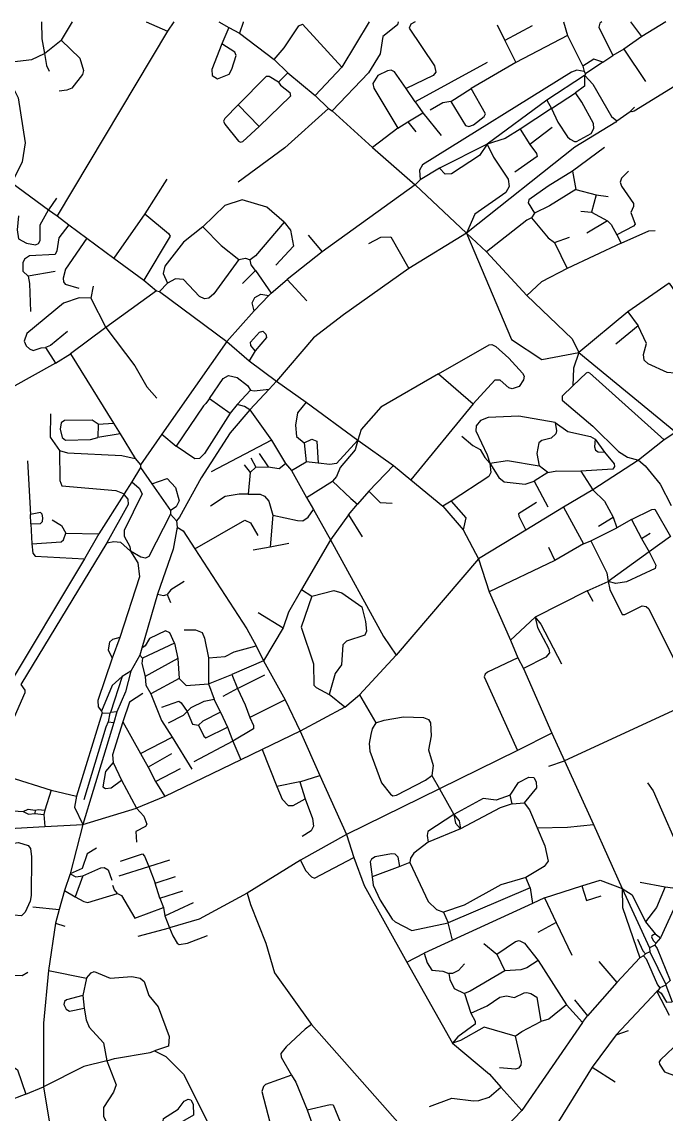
# Model space of a CAD drawing. Header units: inches. Extents: x 13510994 to 13518474, y 3660267 to 3664767.
# Drawn here: x 13514977 to 13516364, y 3662416 to 3664767 of the extents above; entities that cross this region are included whole.
import ezdxf

# ---------------------------------------------------------------- set-up
doc = ezdxf.new("R2010")
doc.units = ezdxf.units.IN
doc.header["$MEASUREMENT"] = 0

msp = doc.modelspace()

# ---------------------------------------------------------------- linework, layer by layer
for points in [[(13515019.3, 3664767.3), (13515019.8, 3664730.6), (13515025.6, 3664699.5)], [(13515085.2, 3664767.3), (13515085.2, 3664767.2), (13515061.8, 3664728.2)], [(13515244.8, 3664767.3), (13515290.7, 3664747.2)], [(13515303.9, 3664767.3), (13515290.7, 3664747.2)], [(13515401.2, 3664767.3), (13515422.2, 3664755.1)], [(13515422.2, 3664755.1), (13515407.7, 3664720.1)], [(13515422.2, 3664755.1), (13515445.2, 3664743.1)], [(13515453.3, 3664767.3), (13515453.4, 3664766), (13515445.2, 3664743.1)], [(13515520.2, 3664686.1), (13515541.6, 3664711.7), (13515573.2, 3664758.6), (13515581.1, 3664762.6), (13515665.7, 3664669.6)], [(13515787, 3664767.3), (13515785.2, 3664761.2), (13515753.9, 3664735.5), (13515748.5, 3664698.7), (13515722.8, 3664657.8), (13515644.7, 3664576.1)], [(13515724.5, 3664767.3), (13515665.7, 3664669.6)], [(13515823.8, 3664767.3), (13515814.3, 3664762.5), (13515810.3, 3664753.5), (13515864.9, 3664672.5), (13515868, 3664659.3), (13515862.2, 3664652), (13515804.2, 3664624.1)], [(13515999.7, 3664760.6), (13516016.3, 3664727.5)], [(13516075.2, 3664758.6), (13516016.3, 3664727.5)], [(13516142.6, 3664767.3), (13516151.6, 3664737.8)], [(13516225.6, 3664767.3), (13516220.8, 3664764.8), (13516218.7, 3664755.6), (13516248.7, 3664694.6)], [(13516311.2, 3664735.6), (13516287.4, 3664767.3)], [(13516362.8, 3664767.3), (13516311.2, 3664735.6)], [(13515025.6, 3664699.5), (13515061.8, 3664728.2)], [(13515290.7, 3664747.2), (13515053.2, 3664350.1)], [(13515061.8, 3664728.2), (13515102.2, 3664689.2), (13515110, 3664662.5), (13515107.4, 3664654), (13515084.7, 3664624.7), (13515074, 3664620.3), (13515057.7, 3664618.1)], [(13515445.2, 3664743.1), (13515520.2, 3664686.1)], [(13516016.3, 3664727.5), (13516039.9, 3664679.8)], [(13516151.6, 3664737.8), (13516039.9, 3664679.8)], [(13516151.6, 3664737.8), (13516184.2, 3664672.1)], [(13516311.2, 3664735.6), (13516272.7, 3664708.6)], [(13515407.7, 3664720.1), (13515385.7, 3664664.5), (13515386.8, 3664652.2), (13515397.9, 3664645), (13515422.9, 3664654.4), (13515429, 3664665.7), (13515438.4, 3664695.1), (13515435.6, 3664702.1), (13515407.7, 3664720.1)], [(13516272.7, 3664708.6), (13516248.7, 3664694.6)], [(13516272.7, 3664708.6), (13516319.2, 3664638.6)], [(13514955.9, 3664681.4), (13514957.5, 3664626.7), (13514968.9, 3664603.8), (13514984.1, 3664507.1), (13514977.9, 3664465.7), (13514955.8, 3664420.5)], [(13514955.9, 3664681.4), (13514998.7, 3664686.4), (13515025.6, 3664699.5)], [(13515025.6, 3664699.5), (13515029.8, 3664673.5), (13515035.7, 3664661.1)], [(13515520.2, 3664686.1), (13515549.2, 3664657.6)], [(13515978.7, 3664680.1), (13515823.7, 3664595.5)], [(13516039.9, 3664679.8), (13515944.1, 3664623.7)], [(13516227.7, 3664680.6), (13516208.3, 3664686.8), (13516184.2, 3664672.1)], [(13516227.7, 3664680.6), (13516190.2, 3664655.1)], [(13516227.7, 3664680.6), (13516248.7, 3664694.6)], [(13515529.2, 3664637.6), (13515549.2, 3664657.6)], [(13515549.2, 3664657.6), (13515608.2, 3664609.1)], [(13515665.7, 3664669.6), (13515608.2, 3664609.1)], [(13515804.2, 3664624.1), (13515779.2, 3664659.6), (13515772.1, 3664663.4), (13515764.2, 3664662.1), (13515743.3, 3664652), (13515732.1, 3664634.5), (13515734.5, 3664624.6), (13515786.1, 3664538.7)], [(13516187.2, 3664660.6), (13516171.1, 3664663.1), (13516159.7, 3664658.9), (13515839.4, 3664459.5), (13515833, 3664448.2), (13515834.2, 3664427.1)], [(13516184.2, 3664672.1), (13516187.2, 3664660.6)], [(13516187.2, 3664660.6), (13516190.2, 3664655.1)], [(13516190.2, 3664655.1), (13516188.7, 3664652.1)], [(13516447.7, 3664669.1), (13516294.5, 3664575.1), (13516290.1, 3664573.8), (13516286.2, 3664574.6)], [(13515529.2, 3664637.6), (13515509.1, 3664649.6), (13515502.6, 3664649.5), (13515442.5, 3664588.4)], [(13515529.2, 3664637.6), (13515533.7, 3664631.1), (13515553.7, 3664615.4), (13515555.2, 3664607.7), (13515487.8, 3664541.8)], [(13516188.2, 3664651.6), (13516106.7, 3664598.6)], [(13516188.2, 3664651.6), (13516187.9, 3664629), (13516168.4, 3664614.2)], [(13516188.7, 3664652.1), (13516188.2, 3664651.6)], [(13516188.7, 3664652.1), (13516206, 3664633.5), (13516246.1, 3664563.7), (13516257.6, 3664554.5)], [(13515608.2, 3664609.1), (13515637.2, 3664580.6)], [(13515823.7, 3664595.5), (13515804.2, 3664624.1)], [(13515900.1, 3664595.7), (13515932.1, 3664544.2), (13515938.8, 3664541.8), (13515949.1, 3664545.4), (13515971.7, 3664563.6), (13515974.7, 3664569.1), (13515944.1, 3664623.7)], [(13515900.1, 3664595.7), (13515944.1, 3664623.7)], [(13516116.7, 3664580.6), (13516130.4, 3664551.2), (13516151.3, 3664520.2), (13516157.3, 3664514.8), (13516166.1, 3664509.9), (13516170.8, 3664509.8), (13516202.1, 3664527.2), (13516208, 3664537.5), (13516207.2, 3664548.7), (13516182.1, 3664594.6), (13516168.4, 3664614.2)], [(13516116.7, 3664580.6), (13516168.4, 3664614.2)], [(13515442.5, 3664588.4), (13515413.9, 3664559.6), (13515411.1, 3664553.9), (13515413.8, 3664547.4), (13515443.1, 3664510.7), (13515447.5, 3664508.3), (13515453, 3664509.5), (13515487.8, 3664541.8)], [(13515442.5, 3664588.4), (13515487.8, 3664541.8)], [(13515823.7, 3664595.5), (13515840, 3664571.5)], [(13515900.1, 3664595.7), (13515883.3, 3664592.8), (13515855.7, 3664577.1)], [(13516106.7, 3664598.6), (13515978.5, 3664503.9)], [(13516106.7, 3664598.6), (13516116.7, 3664580.6)], [(13515637.2, 3664580.6), (13515543.1, 3664496.3), (13515442.7, 3664422.6)], [(13515637.2, 3664580.6), (13515644.7, 3664576.1)], [(13515644.7, 3664576.1), (13515731.5, 3664496.7)], [(13515807.4, 3664552.1), (13515840, 3664571.5)], [(13515840, 3664571.5), (13515879.2, 3664522.6)], [(13516116.7, 3664580.6), (13516049.3, 3664536.5)], [(13516257.6, 3664554.5), (13516286.2, 3664574.6)], [(13516295.2, 3664583.6), (13516286.2, 3664574.6)], [(13515786.1, 3664538.7), (13515731.5, 3664496.7)], [(13515786.1, 3664538.7), (13515807.4, 3664552.1)], [(13515807.4, 3664552.1), (13515824.7, 3664530.6)], [(13516257.6, 3664554.5), (13516255.1, 3664551.2), (13516167.4, 3664497.6), (13515934, 3664312.2)], [(13516118.2, 3664539.6), (13516070.1, 3664503.6)], [(13516049.3, 3664536.5), (13516017.5, 3664516.3), (13515978.5, 3664503.9)], [(13516049.3, 3664536.5), (13516070.1, 3664503.6)], [(13515731.5, 3664496.7), (13515823.2, 3664416.6)], [(13515978.5, 3664503.9), (13515961.7, 3664479.7), (13515901.9, 3664440.5), (13515888.1, 3664439.8), (13515876.2, 3664452.1)], [(13515978.5, 3664503.9), (13515876.2, 3664452.1)], [(13515978.5, 3664503.9), (13515992.3, 3664475.8), (13516023.9, 3664428.6), (13516025.7, 3664413), (13516018.5, 3664400.3), (13515951.9, 3664353.2), (13515934, 3664312.2)], [(13516070.1, 3664503.6), (13516085, 3664483.9), (13516085.9, 3664477.6), (13516037.7, 3664444.1)], [(13516230.7, 3664496.6), (13516161.9, 3664445.7)], [(13515876.2, 3664452.1), (13515834.2, 3664427.1)], [(13516161.9, 3664445.7), (13516109.7, 3664414), (13516067.9, 3664384), (13516066.8, 3664377.5), (13516080.2, 3664355.6)], [(13516161.9, 3664445.7), (13516169.2, 3664406.8)], [(13516282.7, 3664445.6), (13516267.9, 3664431), (13516264.9, 3664422.2), (13516267.9, 3664414), (13516293.5, 3664376.1), (13516293.6, 3664369.8), (13516287.8, 3664357.2), (13516297, 3664332), (13516293.7, 3664327.9), (13516257.2, 3664309.2)], [(13514955.8, 3664420.5), (13515034.7, 3664362.6)], [(13515289.2, 3664428.6), (13515241.6, 3664354)], [(13515834.2, 3664427.1), (13515823.7, 3664416.6)], [(13515823.2, 3664416.6), (13515623.6, 3664272.1)], [(13515823.2, 3664416.6), (13515823.7, 3664416.6)], [(13515823.7, 3664416.6), (13515934, 3664312.2)], [(13516169.2, 3664406.8), (13516112.6, 3664371.2), (13516080.2, 3664355.6)], [(13516169.2, 3664406.8), (13516213.4, 3664394.9)], [(13515051.7, 3664388.1), (13515034.7, 3664362.6)], [(13515541.4, 3664336.5), (13515504.5, 3664368.7), (13515451, 3664384.5), (13515414.2, 3664372.1), (13515366.4, 3664326.4)], [(13516213.4, 3664394.9), (13516202.8, 3664357.7)], [(13516213.4, 3664394.9), (13516238.7, 3664391.1)], [(13514969.7, 3664350.1), (13514966.7, 3664319.7), (13514969.8, 3664300), (13514987.3, 3664290.9), (13515006.7, 3664287.3), (13515012.9, 3664290.4), (13515016.5, 3664296.5), (13515016.7, 3664330.4), (13515034.7, 3664362.6)], [(13515034.7, 3664362.6), (13515053.2, 3664350.1)], [(13515053.2, 3664350.1), (13515078.4, 3664330.6)], [(13515241.6, 3664354), (13515175, 3664259)], [(13515241.6, 3664354), (13515292.9, 3664312), (13515296.4, 3664306.1), (13515239.5, 3664211.2)], [(13516080.2, 3664355.6), (13516073.7, 3664345.6)], [(13516179.7, 3664359.6), (13516202.8, 3664357.7)], [(13516202.8, 3664357.7), (13516237.4, 3664338.9)], [(13515078.4, 3664330.6), (13515056.8, 3664302.1), (13515052.3, 3664274.6), (13515048.6, 3664266.4), (13514993.7, 3664263.5), (13514983, 3664256.3), (13514979.3, 3664248.5), (13514979.4, 3664230.9), (13514990.6, 3664219.7)], [(13515078.4, 3664330.6), (13515117.3, 3664301.9)], [(13515366.4, 3664326.4), (13515324.9, 3664293), (13515285, 3664241.2), (13515281.5, 3664225.6), (13515290.7, 3664205.1)], [(13515366.4, 3664326.4), (13515405.8, 3664285.6), (13515443.7, 3664255.6)], [(13515541.4, 3664336.5), (13515480, 3664264), (13515468.8, 3664255.2)], [(13515541.4, 3664336.5), (13515555.4, 3664319), (13515561.6, 3664284.5), (13515523.7, 3664243.6)], [(13516073.7, 3664345.6), (13516063.5, 3664340.4), (13515977.4, 3664272.1)], [(13516073.7, 3664345.6), (13516109.7, 3664302.7), (13516123.6, 3664292.5)], [(13516237.4, 3664338.9), (13516193.2, 3664312.6)], [(13516237.4, 3664338.9), (13516245, 3664331.1), (13516257.2, 3664309.2)], [(13515117.3, 3664301.9), (13515071.3, 3664235.1), (13515065.9, 3664216), (13515066.5, 3664207.6), (13515070, 3664202.5), (13515099.7, 3664194.1)], [(13515117.3, 3664301.9), (13515175, 3664259)], [(13515593.6, 3664308), (13515623.6, 3664272.1)], [(13515723.7, 3664290.1), (13515749.9, 3664303.6), (13515771.3, 3664304.6), (13515809.7, 3664236.6)], [(13515934, 3664312.2), (13515809.7, 3664236.6)], [(13515934, 3664312.2), (13515977.4, 3664272.1)], [(13515934, 3664312.2), (13516030.7, 3664083.6), (13516096.2, 3664040.5), (13516175.7, 3664056)], [(13516123.6, 3664292.5), (13516155.7, 3664304.1)], [(13516257.2, 3664309.2), (13516267, 3664290.7)], [(13516267, 3664290.7), (13516326.1, 3664317.2), (13516339.7, 3664318.6)], [(13516123.6, 3664292.5), (13516150.3, 3664236.6)], [(13516267, 3664290.7), (13516150.3, 3664236.6)], [(13515175, 3664259), (13515239.5, 3664211.2)], [(13515443.7, 3664255.6), (13515390.1, 3664181.6), (13515379.3, 3664172.3), (13515370.1, 3664171.1), (13515359.1, 3664175.9), (13515324.9, 3664213), (13515307.7, 3664214.2), (13515290.7, 3664205.1)], [(13515443.7, 3664255.6), (13515458.5, 3664258.6), (13515468.8, 3664255.2)], [(13515479.7, 3664231.9), (13515470.4, 3664244.2), (13515468.8, 3664255.2)], [(13515623.6, 3664272.1), (13515548.2, 3664213.1)], [(13515977.4, 3664272.1), (13516064.1, 3664178.3)], [(13515479.7, 3664231.9), (13515451.7, 3664204.1)], [(13515479.7, 3664231.9), (13515513.7, 3664183.6)], [(13515809.7, 3664236.6), (13515669.2, 3664136.6), (13515605.1, 3664087.2), (13515525, 3663993.9)], [(13516150.3, 3664236.6), (13516095.3, 3664207.7), (13516064.1, 3664178.3)], [(13515048.7, 3664230.1), (13514990.6, 3664219.7)], [(13514990.6, 3664219.7), (13514993.5, 3664204), (13514995.7, 3664143.6)], [(13515239.5, 3664211.2), (13515267.2, 3664188.1)], [(13515513.7, 3664183.6), (13515548.2, 3664213.1)], [(13515548.2, 3664213.1), (13515590.7, 3664166.6)], [(13515130.7, 3664198.6), (13515125.8, 3664172.5)], [(13515267.2, 3664188.1), (13515157.6, 3664109.6)], [(13515267.2, 3664188.1), (13515273.2, 3664186.6)], [(13515273.2, 3664186.6), (13515290.7, 3664205.1)], [(13515273.2, 3664186.6), (13515418.1, 3664079.2)], [(13516370.2, 3664205.1), (13516281.3, 3664143.2)], [(13516370.2, 3664205.1), (13516444.6, 3664096.6), (13516463.7, 3664076.5), (13516466.7, 3664063.7), (13516463.4, 3664052.3), (13516449.6, 3664042.3), (13516413.2, 3664030.5), (13516382.6, 3664011), (13516365.7, 3664012.6), (13516324.7, 3664031.3), (13516316.2, 3664039.1), (13516314.9, 3664051.1), (13516321.2, 3664075), (13516303.5, 3664113)], [(13515125.8, 3664172.5), (13515100.8, 3664173.2), (13515066.9, 3664161.6), (13514987.6, 3664096.4), (13514982.2, 3664079.9), (13514986.1, 3664070.2), (13514993.6, 3664063.2), (13515001.4, 3664060.3), (13515018.4, 3664066), (13515027.8, 3664066.2)], [(13515125.8, 3664172.5), (13515157.6, 3664109.6)], [(13515477.2, 3664145.6), (13515473.1, 3664162.2), (13515478.6, 3664173.7), (13515491.3, 3664181.1), (13515508.7, 3664178.1)], [(13515477.2, 3664145.6), (13515508.7, 3664178.1)], [(13515513.7, 3664183.6), (13515508.7, 3664178.1)], [(13516064.1, 3664178.3), (13516161.3, 3664085.4), (13516175.7, 3664056)], [(13515477.2, 3664145.6), (13515418.1, 3664079.2)], [(13516281.3, 3664143.2), (13516175.7, 3664056)], [(13516281.3, 3664143.2), (13516303.5, 3664113)], [(13515075.7, 3664100.6), (13515038.8, 3664070.9), (13515027.8, 3664066.2)], [(13515157.6, 3664109.6), (13515081.7, 3664052.5)], [(13515157.6, 3664109.6), (13515219.9, 3664027), (13515246.4, 3663981.7), (13515267.7, 3663957.6)], [(13515479.2, 3664059.1), (13515469.7, 3664070.8), (13515469.5, 3664078.1), (13515488.8, 3664099.5), (13515495.7, 3664101.4), (13515502.4, 3664094.9), (13515503.3, 3664088.1), (13515479.2, 3664059.1)], [(13516303.5, 3664113), (13516255.7, 3664073.6)], [(13515418.1, 3664079.2), (13515278.1, 3663880.1)], [(13515418.1, 3664079.2), (13515466.2, 3664037.6)], [(13515873.7, 3664009.5), (13515983.1, 3664072.1), (13515988.6, 3664072.8), (13515997.4, 3664068.3), (13516025.2, 3664043.5), (13516054.4, 3664011.3), (13516057.9, 3664004.9), (13516056.9, 3663996.7), (13516047.4, 3663982.6), (13516032.1, 3663977.6), (13516025.4, 3663979.5), (13516006.1, 3663996.3), (13515995.3, 3663996.4), (13515948.5, 3663945)], [(13515027.8, 3664066.2), (13515049.8, 3664032.5)], [(13515049.8, 3664032.5), (13515081.7, 3664052.5)], [(13515081.7, 3664052.5), (13515174.2, 3663903.9)], [(13515479.2, 3664059.1), (13515466.2, 3664037.6)], [(13516175.7, 3664056), (13516164.3, 3664021.6), (13516162.5, 3663984.2)], [(13516175.7, 3664056), (13516384.7, 3663884.1)], [(13515049.8, 3664032.5), (13514955.3, 3663980)], [(13515466.2, 3664037.6), (13515525, 3663993.9)], [(13515380.6, 3663956.8), (13515410.4, 3663999.8), (13515422.1, 3664006.5), (13515440.5, 3664002.2), (13515462.8, 3663984.5), (13515469.2, 3663974.7)], [(13515873.7, 3664009.5), (13515749.9, 3663937.8), (13515707.4, 3663889.8), (13515700, 3663867)], [(13515873.7, 3664009.5), (13515948.5, 3663945)], [(13516162.5, 3663984.2), (13516192, 3664011.9), (13516194.9, 3664013), (13516198.6, 3664011.9), (13516359.7, 3663867.6)], [(13515469.2, 3663974.7), (13515440.5, 3663943.5)], [(13515468, 3663932.3), (13515509.6, 3663977)], [(13515469.2, 3663974.7), (13515476.9, 3663973.2), (13515509.6, 3663977)], [(13515525, 3663993.9), (13515509.6, 3663977)], [(13515525, 3663993.9), (13515588.9, 3663949)], [(13516162.5, 3663984.2), (13516139.7, 3663961.4), (13516140.1, 3663953.2), (13516205.8, 3663897.3), (13516261.3, 3663842.9), (13516280.7, 3663830.3), (13516304, 3663824)], [(13515380.6, 3663956.8), (13515373.2, 3663946), (13515368.3, 3663940.6), (13515309, 3663853.8)], [(13515380.6, 3663956.8), (13515425.1, 3663925.2)], [(13515468, 3663932.3), (13515425.4, 3663882.5), (13515362.7, 3663785.9), (13515316.5, 3663701.2), (13515309.7, 3663693.6)], [(13515440.5, 3663943.5), (13515425.1, 3663925.2)], [(13515468, 3663932.3), (13515456.1, 3663939.4), (13515440.5, 3663943.5)], [(13515468, 3663932.3), (13515514.6, 3663867.2)], [(13515588.9, 3663949), (13515570.6, 3663925.9), (13515565.7, 3663899), (13515568, 3663875.2), (13515584.5, 3663861.3)], [(13515588.9, 3663949), (13515700, 3663867)], [(13515948.5, 3663945), (13515814.5, 3663781.7)], [(13515038.7, 3663923.6), (13515038, 3663873.3), (13515058, 3663844.7)], [(13515141.3, 3663901.2), (13515128.1, 3663909.9), (13515068.7, 3663909.1), (13515061.7, 3663904.1), (13515059.6, 3663890.8), (13515064, 3663872.6), (13515071.2, 3663867), (13515124.5, 3663868.3), (13515140.8, 3663872.8)], [(13515141.3, 3663901.2), (13515174.2, 3663903.9)], [(13515174.2, 3663903.9), (13515188.5, 3663880.8)], [(13515425.1, 3663925.2), (13515370.3, 3663838.5), (13515359.6, 3663827.4), (13515349.2, 3663826.9), (13515309, 3663853.8)], [(13516125.1, 3663905.2), (13516046.3, 3663918.6), (13515980.3, 3663915.4), (13515963.8, 3663909), (13515954.6, 3663898), (13515954, 3663887.3), (13515978.3, 3663835.7), (13515984.1, 3663817.6)], [(13516125.1, 3663905.2), (13516127.7, 3663887.3), (13516126.2, 3663880.4), (13516116.5, 3663871.5), (13516096.2, 3663865.9), (13516089.6, 3663861.4), (13516085.5, 3663838.1), (13516090.7, 3663811.4)], [(13516125.1, 3663905.2), (13516152.2, 3663885.6), (13516201.2, 3663875.2), (13516210.9, 3663869.4)], [(13515141.3, 3663901.2), (13515140.8, 3663872.8)], [(13515188.5, 3663880.8), (13515140.8, 3663872.8)], [(13515188.5, 3663880.8), (13515220.7, 3663827.6)], [(13515278.1, 3663880.1), (13515232.7, 3663814.1)], [(13515278.1, 3663880.1), (13515309, 3663853.8)], [(13516384.7, 3663884.1), (13516359.7, 3663867.6)], [(13515514.6, 3663867.2), (13515384.7, 3663798.6)], [(13515514.6, 3663867.2), (13515544.7, 3663816.6)], [(13515584.5, 3663861.3), (13515600.9, 3663869.3), (13515612.1, 3663865), (13515614.9, 3663817.6)], [(13515584.5, 3663861.3), (13515588.7, 3663820)], [(13515700, 3663867), (13515654.3, 3663816.8), (13515640, 3663814.6), (13515614.9, 3663817.6)], [(13515700, 3663867), (13515694.3, 3663845.9), (13515662, 3663808), (13515654.4, 3663788.8), (13515645.4, 3663778.8)], [(13515700, 3663867), (13515776.6, 3663812.1)], [(13515924.2, 3663875.6), (13515947.7, 3663855.3), (13515963.5, 3663846.6), (13515973.3, 3663829.7), (13515984.1, 3663817.6)], [(13516210.9, 3663869.4), (13516209.6, 3663852.9), (13516211.6, 3663845.1), (13516217.5, 3663842), (13516230.9, 3663841.3)], [(13516210.9, 3663869.4), (13516230.9, 3663841.3)], [(13516359.7, 3663867.6), (13516304, 3663824)], [(13515058, 3663844.7), (13515075.3, 3663839.8), (13515192.6, 3663834), (13515220.7, 3663827.6)], [(13515058, 3663844.7), (13515058.7, 3663780.5), (13515063.1, 3663768.9), (13515179.5, 3663758.6), (13515197.2, 3663751.6)], [(13515487.7, 3663838.1), (13515507.1, 3663809.6)], [(13516230.9, 3663841.3), (13516251.9, 3663816.1), (13516252.6, 3663810.1), (13516248.8, 3663804.6), (13516179.9, 3663800.3)], [(13514989.2, 3663822.6), (13514995.4, 3663707.1)], [(13515232.7, 3663808.1), (13515213.7, 3663777.1)], [(13515220.7, 3663827.6), (13515232.7, 3663814.1)], [(13515232.7, 3663814.1), (13515232.7, 3663808.1)], [(13515232.7, 3663808.1), (13515257.1, 3663773.2)], [(13515455.7, 3663814.1), (13515468.7, 3663797.6)], [(13515480.7, 3663808.6), (13515468.7, 3663797.6)], [(13515470.2, 3663828.6), (13515480.7, 3663808.6)], [(13515480.7, 3663808.6), (13515507.1, 3663809.6)], [(13515507.1, 3663809.6), (13515530.8, 3663806), (13515544.7, 3663816.6)], [(13515544.7, 3663816.6), (13515557.7, 3663801.6)], [(13515557.7, 3663801.6), (13515588.7, 3663820)], [(13515614.9, 3663817.6), (13515588.7, 3663820)], [(13515776.6, 3663812.1), (13515723.9, 3663757.1)], [(13515776.6, 3663812.1), (13515814.5, 3663781.7)], [(13515984.1, 3663817.6), (13515986.3, 3663797.2), (13515981.8, 3663788.5), (13515900.7, 3663735.6)], [(13515984.1, 3663817.6), (13516022, 3663823.5), (13516090.7, 3663811.4)], [(13515984.1, 3663817.6), (13516003.5, 3663786.7), (13516014.9, 3663777.2), (13516059.9, 3663772.6), (13516079.5, 3663778.5)], [(13516108.9, 3663797.6), (13516090.7, 3663811.4)], [(13516304, 3663824), (13516206.2, 3663760.2)], [(13516304, 3663824), (13516318.4, 3663811.9), (13516350.8, 3663772), (13516374.6, 3663726.2)], [(13515468.7, 3663797.6), (13515464.1, 3663750.5)], [(13515557.7, 3663801.6), (13515589.5, 3663743.4)], [(13516108.9, 3663797.6), (13516079.5, 3663778.5)], [(13516108.9, 3663797.6), (13516128.7, 3663801.1), (13516179.9, 3663800.3)], [(13516179.9, 3663800.3), (13516206.2, 3663760.2)], [(13515213.7, 3663777.1), (13515197.2, 3663751.6)], [(13515213.7, 3663777.1), (13515229.6, 3663763.8), (13515236.3, 3663751.6), (13515197.6, 3663672.9), (13515197.4, 3663660.7), (13515209.2, 3663638.1), (13515210.8, 3663628)], [(13515257.1, 3663773.2), (13515289.7, 3663784.3), (13515307.8, 3663765), (13515315.9, 3663736.7), (13515309.3, 3663723.4), (13515296.7, 3663715.6)], [(13515257.1, 3663773.2), (13515296.7, 3663715.6)], [(13515589.5, 3663743.4), (13515645.4, 3663778.8)], [(13515645.4, 3663778.8), (13515684.8, 3663741.1), (13515699.7, 3663729.1)], [(13515814.5, 3663781.7), (13515883.2, 3663724.6)], [(13516079.5, 3663778.5), (13516108.7, 3663723.6)], [(13515196.7, 3663750.1), (13515142.8, 3663665.3)], [(13515196.7, 3663750.1), (13515205.5, 3663740.1), (13515205.6, 3663728.2), (13515160, 3663646.3)], [(13515197.2, 3663751.6), (13515196.7, 3663750.1)], [(13515464.1, 3663750.5), (13515444.5, 3663750.5), (13515414.5, 3663745.5), (13515383.2, 3663724.6)], [(13515464.1, 3663750.5), (13515490.1, 3663750.6), (13515499, 3663746.6), (13515508.3, 3663735.6), (13515517.3, 3663705.7)], [(13515589.5, 3663743.4), (13515604.5, 3663717.5)], [(13515723.9, 3663757.1), (13515699.7, 3663729.1)], [(13515723.9, 3663757.1), (13515748.1, 3663733.1), (13515773.7, 3663731.6)], [(13516206.2, 3663760.2), (13516143, 3663722.6)], [(13516206.2, 3663760.2), (13516230.7, 3663735.4), (13516249.4, 3663701.5)], [(13515296.7, 3663715.6), (13515297.2, 3663707.6)], [(13515517.3, 3663705.7), (13515570.2, 3663693.8), (13515581.7, 3663693.5), (13515593.4, 3663701.2), (13515604.5, 3663717.5)], [(13515604.5, 3663717.5), (13515641.3, 3663652.2)], [(13515680.3, 3663706.6), (13515699.7, 3663729.1)], [(13515900.7, 3663735.6), (13515883.2, 3663724.6)], [(13515883.2, 3663724.6), (13515926.9, 3663674)], [(13515900.7, 3663735.6), (13515932.4, 3663699.6), (13515926.9, 3663674)], [(13516084.7, 3663732.6), (13516046.2, 3663708.4), (13516046.8, 3663703.6), (13516061.7, 3663673.4)], [(13516143, 3663722.6), (13516061.7, 3663673.4)], [(13516143, 3663722.6), (13516186.1, 3663643.8)], [(13516288.9, 3663696), (13516333.1, 3663717.7), (13516339, 3663718.5), (13516373.2, 3663659.9)], [(13514996.7, 3663686.7), (13515017.3, 3663687.8), (13515021.2, 3663691.9), (13515022.6, 3663700.1), (13515021, 3663707.8), (13515017.5, 3663711), (13514995.4, 3663707.1)], [(13514996.7, 3663686.7), (13514995.4, 3663707.1)], [(13515042.2, 3663695.6), (13515062.5, 3663683.6), (13515071.8, 3663666.9)], [(13515297.2, 3663707.6), (13515250.4, 3663616.4), (13515243.1, 3663613.3), (13515233.4, 3663615.1), (13515210.8, 3663628)], [(13515297.2, 3663707.6), (13515309.7, 3663693.6)], [(13515309.7, 3663693.6), (13515311.2, 3663679.6)], [(13515349.4, 3663632.9), (13515456.8, 3663694.6), (13515469.4, 3663689.4), (13515485.2, 3663661.6)], [(13515517.3, 3663705.7), (13515511.3, 3663637.1)], [(13515680.3, 3663706.6), (13515641.3, 3663652.2)], [(13515680.3, 3663706.6), (13515709.2, 3663658.6)], [(13516218.2, 3663681.6), (13516249.4, 3663701.5)], [(13516249.4, 3663701.5), (13516257.4, 3663678.6)], [(13516288.9, 3663696), (13516257.4, 3663678.6)], [(13516288.9, 3663696), (13516310.5, 3663655)], [(13514996.7, 3663686.7), (13514998.4, 3663643.8)], [(13515311.2, 3663679.6), (13515302.7, 3663632.5), (13515269.1, 3663535.2)], [(13515311.2, 3663679.6), (13515324.3, 3663672), (13515349.4, 3663632.9)], [(13515926.9, 3663674), (13515959.6, 3663611.5)], [(13516061.7, 3663673.4), (13515959.6, 3663611.5)], [(13516201.3, 3663650.4), (13516257.4, 3663678.6)], [(13515160, 3663646.3), (13514974.9, 3663340.9)], [(13514998.4, 3663643.8), (13515061.4, 3663647.8), (13515067, 3663652.5), (13515071.8, 3663666.9)], [(13514998.4, 3663643.8), (13515000.4, 3663623.6), (13515006, 3663617.5), (13515111.9, 3663611.7)], [(13515071.8, 3663666.9), (13515142.8, 3663665.3)], [(13515142.8, 3663665.3), (13515111.9, 3663611.7)], [(13515160, 3663646.3), (13515175.4, 3663648.6), (13515189.7, 3663647.2), (13515210.8, 3663628)], [(13515511.3, 3663637.1), (13515551.7, 3663645.1)], [(13515641.3, 3663652.2), (13515578.7, 3663545.4)], [(13515641.3, 3663652.2), (13515755.7, 3663444.2), (13515782.4, 3663403.9)], [(13516186.1, 3663643.8), (13516123.9, 3663608.1)], [(13516186.1, 3663643.8), (13516201.3, 3663650.4)], [(13516201.3, 3663650.4), (13516235.9, 3663581.5), (13516238.8, 3663562.9)], [(13516310.5, 3663655), (13516329.2, 3663666.6)], [(13516310.5, 3663655), (13516327.3, 3663626.3)], [(13516373.2, 3663659.9), (13516327.3, 3663626.3)], [(13515210.8, 3663628), (13515226.8, 3663602.7), (13515230.4, 3663573.1), (13515188.1, 3663442.1)], [(13515349.4, 3663632.9), (13515461, 3663460.6), (13515481.1, 3663424.3)], [(13515474.7, 3663630.6), (13515511.3, 3663637.1)], [(13516110.2, 3663636.6), (13516123.9, 3663608.1)], [(13516327.3, 3663626.3), (13516341.8, 3663597.8), (13516340, 3663590.5), (13516278.1, 3663562.3), (13516255.2, 3663558.3), (13516238.8, 3663562.9)], [(13516327.3, 3663626.3), (13516238.8, 3663562.9)], [(13515111.9, 3663611.7), (13514938.9, 3663322.9)], [(13515959.6, 3663611.5), (13515782.4, 3663403.9)], [(13515959.6, 3663611.5), (13515982.8, 3663540.3)], [(13516123.9, 3663608.1), (13515982.8, 3663540.3)], [(13515326.7, 3663563.1), (13515297.7, 3663545.1), (13515289.8, 3663534.6)], [(13516238.8, 3663562.9), (13516242.8, 3663545.2), (13516268.7, 3663491.4), (13516274.9, 3663491.8), (13516311.8, 3663510.2), (13516320.5, 3663509.1), (13516326.6, 3663504.1), (13516417, 3663322.1), (13516419.5, 3663306), (13516414.1, 3663300.6), (13516144.8, 3663177)], [(13516193.9, 3663542.6), (13516238.8, 3663562.9)], [(13515269.1, 3663535.2), (13515235.2, 3663419.6)], [(13515269.1, 3663535.2), (13515282.1, 3663532.8), (13515289.8, 3663534.6)], [(13515289.8, 3663534.6), (13515297.2, 3663517.6)], [(13515578.7, 3663545.4), (13515551.2, 3663496.6), (13515539.6, 3663462.9)], [(13515601, 3663531.2), (13515578.5, 3663464.6), (13515605.1, 3663385.3), (13515605.6, 3663339.3), (13515610.7, 3663334.3), (13515638.2, 3663319.8)], [(13515578.7, 3663545.4), (13515601, 3663531.2)], [(13515601, 3663531.2), (13515648.6, 3663543.1), (13515665.4, 3663538.6), (13515708.4, 3663508.4), (13515717, 3663476.5), (13515718.7, 3663455.6), (13515714.9, 3663447.2), (13515675.7, 3663434), (13515668, 3663426.3), (13515664.9, 3663383.5), (13515651.4, 3663364.5), (13515638.2, 3663319.8)], [(13515982.8, 3663540.3), (13516028.8, 3663436.3)], [(13516193.9, 3663542.6), (13516082, 3663486.3)], [(13516193.9, 3663542.6), (13516205.7, 3663520.1)], [(13515485.7, 3663496.1), (13515539.6, 3663462.9)], [(13516082, 3663486.3), (13516028.8, 3663436.3)], [(13516082, 3663486.3), (13516086.7, 3663464.1), (13516111.2, 3663418.2), (13516112.4, 3663409.3), (13516104.8, 3663400), (13516056.7, 3663375.6)], [(13516082, 3663486.3), (13516093.7, 3663471.1), (13516138.2, 3663385.6)], [(13515305.4, 3663430.1), (13515295.5, 3663452.6), (13515286.3, 3663456.8), (13515251.5, 3663440.1), (13515242.6, 3663424.5), (13515235.2, 3663419.6)], [(13515326.7, 3663458.6), (13515351.1, 3663458.4), (13515365.1, 3663452.9), (13515370.3, 3663441), (13515378.5, 3663398.3)], [(13515539.6, 3663462.9), (13515496.8, 3663392)], [(13515188.1, 3663442.1), (13515172.2, 3663438.1), (13515166, 3663432.1), (13515163.1, 3663415.6), (13515171.7, 3663398)], [(13515188.1, 3663442.1), (13515171.7, 3663398)], [(13516028.8, 3663436.3), (13516044.7, 3663398.6)], [(13515235.2, 3663419.6), (13515231.2, 3663404.1)], [(13515305.4, 3663430.1), (13515236.7, 3663398.1)], [(13515305.4, 3663430.1), (13515313, 3663397.2)], [(13515378.5, 3663398.3), (13515414.9, 3663401.2), (13515434.3, 3663411.3), (13515481.1, 3663424.3)], [(13515481.1, 3663424.3), (13515496.8, 3663392)], [(13515171.7, 3663398), (13515140.5, 3663306.6), (13515141.5, 3663292.8), (13515148.7, 3663283.6)], [(13515231.2, 3663404.1), (13515211.7, 3663370.1)], [(13515231.2, 3663404.1), (13515236.7, 3663398.1)], [(13515236.7, 3663398.1), (13515235.1, 3663386.3), (13515242.5, 3663358)], [(13515313, 3663397.2), (13515242.5, 3663358)], [(13515313, 3663397.2), (13515315.8, 3663354.1)], [(13515378.5, 3663398.3), (13515378.5, 3663342.5)], [(13515496.8, 3663392), (13515428.7, 3663362.6)], [(13515496.8, 3663392), (13515544.1, 3663308.2)], [(13515782.4, 3663403.9), (13515703.7, 3663318.9)], [(13516044.7, 3663398.6), (13515979.2, 3663367.9), (13515974, 3663363.4), (13515971.7, 3663357.6), (13516043.6, 3663199)], [(13516044.7, 3663398.6), (13516056.7, 3663375.6)], [(13515211.7, 3663370.1), (13515200.5, 3663325.2), (13515181.2, 3663282.1)], [(13515211.7, 3663370.1), (13515193.2, 3663358.6)], [(13515378.5, 3663342.5), (13515428.7, 3663362.6)], [(13515428.7, 3663362.6), (13515440.9, 3663332.8)], [(13515440.9, 3663332.8), (13515499.7, 3663362.1)], [(13516056.7, 3663375.6), (13516117.6, 3663236.1)], [(13514974.9, 3663340.9), (13514983.6, 3663329), (13514983.7, 3663323), (13514909.2, 3663154.6)], [(13515193.2, 3663358.6), (13515171.5, 3663339), (13515148.7, 3663283.6)], [(13515193.2, 3663358.6), (13515168.2, 3663281.1)], [(13515242.5, 3663358), (13515243.7, 3663339.8), (13515255, 3663321)], [(13515315.8, 3663354.1), (13515255, 3663321)], [(13515315.8, 3663354.1), (13515330.7, 3663338.8), (13515378.5, 3663342.5)], [(13515378.5, 3663342.5), (13515391.2, 3663309.6)], [(13515237.2, 3663321.6), (13515208.6, 3663302.9), (13515194.2, 3663260.7)], [(13515255, 3663321), (13515277.5, 3663263.8), (13515300.9, 3663227.7)], [(13515440.9, 3663332.8), (13515409.7, 3663315.6)], [(13515440.9, 3663332.8), (13515457.9, 3663297.1), (13515467.8, 3663269.7)], [(13515672.4, 3663292.6), (13515638.2, 3663319.8)], [(13515672.4, 3663292.6), (13515703.7, 3663318.9)], [(13515703.7, 3663318.9), (13515738.8, 3663258.5)], [(13515278.2, 3663292.6), (13515315, 3663305), (13515319.8, 3663301.7), (13515333.1, 3663283)], [(13515333.1, 3663283), (13515341.7, 3663291.6), (13515369.2, 3663304.9), (13515391.2, 3663309.6)], [(13515404.5, 3663281.6), (13515391.2, 3663309.6)], [(13515544.1, 3663308.2), (13515467.8, 3663269.7)], [(13515544.1, 3663308.2), (13515575.7, 3663240.5)], [(13515672.4, 3663292.6), (13515575.7, 3663240.5)], [(13515149.7, 3663280.1), (13515094.6, 3663100.8)], [(13515148.7, 3663283.6), (13515149.7, 3663280.1)], [(13515149.7, 3663280.1), (13515166.2, 3663279.6)], [(13515166.2, 3663279.6), (13515163.2, 3663260.6)], [(13515168.2, 3663281.1), (13515166.2, 3663279.6)], [(13515181.2, 3663282.1), (13515168.2, 3663281.1)], [(13515181.2, 3663282.1), (13515174.7, 3663259.1)], [(13515333.1, 3663283), (13515324.1, 3663274.7), (13515291.7, 3663258.1)], [(13515333.1, 3663283), (13515344.7, 3663255.4), (13515357.3, 3663253.4)], [(13515404.5, 3663281.6), (13515366.8, 3663261.9), (13515357.3, 3663253.4)], [(13515404.5, 3663281.6), (13515419.7, 3663249.3)], [(13515467.8, 3663269.7), (13515475.7, 3663252.7), (13515475.4, 3663245.5), (13515431.1, 3663219.3)], [(13515738.8, 3663258.5), (13515756.6, 3663264.4), (13515798.1, 3663271.5), (13515841.8, 3663270.2), (13515852.3, 3663265.8), (13515856.5, 3663258.8), (13515857.7, 3663230.9), (13515852.4, 3663200.6), (13515862.5, 3663166.5), (13515859.2, 3663144.9)], [(13515174.7, 3663259.1), (13515108.1, 3663039.9)], [(13515163.2, 3663260.6), (13515157.8, 3663249.1), (13515110.2, 3663092.6)], [(13515163.2, 3663260.6), (13515174.7, 3663259.1)], [(13515194.2, 3663260.7), (13515171.9, 3663190), (13515173.3, 3663173.4)], [(13515194.2, 3663260.7), (13515232.1, 3663192.3)], [(13515357.3, 3663253.4), (13515368.6, 3663229.7), (13515373.3, 3663226.6), (13515419.7, 3663249.3)], [(13515419.7, 3663249.3), (13515431.1, 3663219.3)], [(13515738.8, 3663258.5), (13515730.9, 3663245.5), (13515727.9, 3663233.5), (13515724.2, 3663214.1), (13515726.2, 3663197.3), (13515750.8, 3663129.2), (13515770.1, 3663105), (13515775.8, 3663101.6), (13515783.3, 3663102.8), (13515845.7, 3663135.1), (13515859.2, 3663144.9)], [(13515232.1, 3663192.3), (13515300.9, 3663227.7)], [(13515300.9, 3663227.7), (13515342.7, 3663158.6)], [(13515575.7, 3663240.5), (13515494.6, 3663201.1)], [(13515575.7, 3663240.5), (13515618.5, 3663145.3)], [(13516117.6, 3663236.1), (13516043.6, 3663199)], [(13516117.6, 3663236.1), (13516144.8, 3663177)], [(13515431.1, 3663219.3), (13515347.2, 3663174.6)], [(13515431.1, 3663219.3), (13515448.4, 3663179)], [(13515494.6, 3663201.1), (13515448.4, 3663179)], [(13515494.6, 3663201.1), (13515525.7, 3663121.2)], [(13516043.6, 3663199), (13515875.6, 3663116.4)], [(13515173.3, 3663173.4), (13515157.3, 3663154), (13515151.3, 3663121.1), (13515156.8, 3663117.5), (13515169.1, 3663118.8), (13515191.9, 3663135.4)], [(13515173.3, 3663173.4), (13515191.9, 3663135.4)], [(13515232.1, 3663192.3), (13515248.7, 3663162.8)], [(13515299.2, 3663191.6), (13515248.7, 3663162.8)], [(13515448.4, 3663179), (13515284.7, 3663099.8)], [(13516111.2, 3663165.6), (13516144.8, 3663177)], [(13516144.8, 3663177), (13516207, 3663039.7)], [(13515248.7, 3663162.8), (13515264.6, 3663132)], [(13515264.6, 3663132), (13515318.7, 3663160.6)], [(13514948.9, 3663142.1), (13515040.3, 3663113.7)], [(13515191.9, 3663135.4), (13515223.6, 3663075)], [(13515264.6, 3663132), (13515284.7, 3663099.8)], [(13515575.2, 3663131.7), (13515525.7, 3663121.2)], [(13515575.2, 3663131.7), (13515618.5, 3663145.3)], [(13515575.2, 3663131.7), (13515586.6, 3663094.7)], [(13515618.5, 3663145.3), (13515676.1, 3663017.9)], [(13515859.2, 3663144.9), (13515875.6, 3663116.4)], [(13516027.8, 3663103.1), (13516045.8, 3663129.9), (13516068.2, 3663141.7), (13516078.8, 3663141.2), (13516083.8, 3663131.6), (13516084.5, 3663118.7), (13516058.1, 3663086.1)], [(13516323.7, 3663129.6), (13516336, 3663112.1), (13516402.7, 3662960.1), (13516418, 3662938.7)], [(13515040.3, 3663113.7), (13515026.7, 3663070.6)], [(13515040.3, 3663113.7), (13515094.6, 3663100.8)], [(13515525.7, 3663121.2), (13515537, 3663094.5), (13515550.1, 3663080.4), (13515561.2, 3663080.8), (13515586.6, 3663094.7)], [(13515875.6, 3663116.4), (13515676.1, 3663017.9)], [(13515875.6, 3663116.4), (13515906.4, 3663061)], [(13516027.8, 3663103.1), (13515998.1, 3663091.9), (13515969.8, 3663095.7), (13515906.4, 3663061)], [(13516032.2, 3663084.5), (13516027.8, 3663103.1)], [(13515094.6, 3663100.8), (13515090.6, 3663076.8), (13515108.1, 3663039.9)], [(13515284.7, 3663099.8), (13515223.6, 3663075)], [(13515586.6, 3663094.7), (13515602.6, 3663052.6), (13515604.4, 3663035.9), (13515599.4, 3663026), (13515580.7, 3663013.6)], [(13516032.2, 3663084.5), (13516006.7, 3663075.9), (13515921.4, 3663030.7)], [(13516032.2, 3663084.5), (13516058.1, 3663086.1)], [(13516058.1, 3663086.1), (13516069.9, 3663071.5), (13516086.4, 3663032.6)], [(13514958.2, 3663069.1), (13514979.7, 3663067.6)], [(13514979.7, 3663067.6), (13514990.7, 3663072.6), (13515005.7, 3663070.6)], [(13514979.7, 3663067.6), (13514991.6, 3663062.3), (13515004.7, 3663063.1)], [(13515005.7, 3663070.6), (13515004.7, 3663063.1)], [(13515004.7, 3663063.1), (13515024.2, 3663061.6)], [(13515005.7, 3663070.6), (13515012.3, 3663072.1), (13515026.7, 3663070.6)], [(13515026.7, 3663070.6), (13515024.2, 3663061.6)], [(13515024.2, 3663061.6), (13515026.7, 3663035.1)], [(13515108.1, 3663039.9), (13515223.6, 3663075)], [(13515223.6, 3663075), (13515239.4, 3663058), (13515245.9, 3663040.5), (13515243, 3663035.2), (13515222.5, 3663024.8), (13515223.7, 3663001.6)], [(13515906.4, 3663061), (13515851.1, 3663024.8), (13515849, 3663016.3), (13515851.6, 3663001.9)], [(13515906.4, 3663061), (13515910.5, 3663042.6), (13515921.4, 3663030.7)], [(13515906.4, 3663061), (13515918.3, 3663047.7), (13515921.4, 3663030.7)], [(13514938.2, 3663030.1), (13515026.7, 3663035.1)], [(13515026.7, 3663035.1), (13515108.1, 3663039.9)], [(13515108.1, 3663039.9), (13515080.8, 3662933.4)], [(13516086.4, 3663032.6), (13516102.6, 3662993.6), (13516109.6, 3662960.9), (13516101.1, 3662949.3), (13516061.7, 3662925.7)], [(13516086.4, 3663032.6), (13516151, 3663033.8), (13516207, 3663039.7)], [(13516207, 3663039.7), (13516269.2, 3662902.1)], [(13515676.1, 3663017.9), (13515576.5, 3662963.2)], [(13515676.1, 3663017.9), (13515691.7, 3662968.6)], [(13515921.4, 3663030.7), (13515851.6, 3663001.9)], [(13514939.7, 3662996.6), (13514969.8, 3663001), (13514991, 3662994.5), (13514995.4, 3662988.4), (13514997.7, 3662970.5), (13514997.4, 3662887.3), (13514994.8, 3662874.8), (13514984.6, 3662851.1), (13514976.6, 3662843.5), (13514959.5, 3662844.9), (13514948.5, 3662866.3), (13514943.8, 3662945.8)], [(13515137.7, 3662989.1), (13515118, 3662976.9), (13515106.6, 3662945.2), (13515080.8, 3662933.4)], [(13515851.6, 3663001.9), (13515820.4, 3662978.4), (13515813.6, 3662967.2), (13515811.7, 3662958.3)], [(13515189.7, 3662961.1), (13515236.5, 3662976.8), (13515241.3, 3662971.7), (13515250.1, 3662949.4)], [(13515250.1, 3662949.4), (13515295.7, 3662963.6)], [(13515576.5, 3662963.2), (13515462.1, 3662892.3)], [(13515576.5, 3662963.2), (13515587.2, 3662941), (13515600.4, 3662926.8), (13515606.8, 3662924.1), (13515691.7, 3662968.6)], [(13515691.7, 3662968.6), (13515714, 3662908.2), (13515805.5, 3662743.3)], [(13515790.4, 3662949.2), (13515787.3, 3662969.1), (13515780.7, 3662975.7), (13515772.3, 3662976.5), (13515737.2, 3662970.5), (13515729.9, 3662965.5), (13515727, 3662959.7), (13515731, 3662927)], [(13515108.2, 3662929.5), (13515147.3, 3662946.4), (13515154.1, 3662947.3), (13515162.7, 3662942.4), (13515170.7, 3662919.6)], [(13515186.7, 3662929.6), (13515250.1, 3662949.4)], [(13515250.1, 3662949.4), (13515263.8, 3662913.3)], [(13515790.4, 3662949.2), (13515731, 3662927)], [(13515811.7, 3662958.3), (13515790.4, 3662949.2)], [(13515811.7, 3662958.3), (13515851.6, 3662873.8), (13515869.2, 3662857), (13515884.7, 3662851.3)], [(13515080.8, 3662933.4), (13515068.7, 3662897.6)], [(13515080.8, 3662933.4), (13515093.2, 3662926.9), (13515108.2, 3662929.5)], [(13515108.2, 3662929.5), (13515092.1, 3662884)], [(13515263.8, 3662913.3), (13515307.7, 3662928.1)], [(13515731, 3662927), (13515732.8, 3662909.2), (13515748.4, 3662876.7), (13515773.7, 3662836.2), (13515780.7, 3662830.2), (13515816.1, 3662811.4), (13515894.3, 3662827.9)], [(13516061.7, 3662925.7), (13516008.2, 3662910), (13515929.2, 3662866.2), (13515884.7, 3662851.3)], [(13516070.7, 3662903.4), (13516061.7, 3662925.7)], [(13516182.3, 3662908), (13516221.7, 3662920), (13516269.2, 3662902.1)], [(13516307.7, 3662915.6), (13516361.8, 3662905.7)], [(13515068.7, 3662897.6), (13515057.6, 3662857.1)], [(13515068.7, 3662897.6), (13515092.1, 3662884)], [(13515092.1, 3662884), (13515110.2, 3662873.7), (13515118.8, 3662872.2), (13515182.7, 3662891.3)], [(13515182.7, 3662891.3), (13515176.6, 3662898.8), (13515173.2, 3662908.6)], [(13515182.7, 3662891.3), (13515191.9, 3662886.9), (13515220, 3662838.3), (13515281.7, 3662861.3)], [(13515273.7, 3662881.2), (13515263.8, 3662913.3)], [(13515273.7, 3662881.2), (13515323.7, 3662897.1)], [(13515462.1, 3662892.3), (13515358.7, 3662835.8), (13515295.2, 3662817)], [(13515462.1, 3662892.3), (13515468.9, 3662867.7), (13515501.9, 3662784.5), (13515520.5, 3662720.7), (13515600.6, 3662609.5)], [(13516070.7, 3662903.4), (13515894.3, 3662827.9)], [(13516070.7, 3662903.4), (13516076.2, 3662869.7)], [(13516101.6, 3662881.6), (13516182.3, 3662908)], [(13516182.3, 3662908), (13516192.5, 3662876.1), (13516223.7, 3662886.1)], [(13516269.2, 3662902.1), (13516290.8, 3662888.3), (13516319.1, 3662830.4)], [(13516269.2, 3662902.1), (13516327.7, 3662774.1)], [(13516269.2, 3662902.1), (13516269.9, 3662861.2), (13516306.7, 3662752.6)], [(13516361.8, 3662905.7), (13516343.1, 3662861.2), (13516319.1, 3662830.4)], [(13516399.4, 3662900.6), (13516351.7, 3662796.1)], [(13516361.8, 3662905.7), (13516399.4, 3662900.6)], [(13515273.7, 3662881.2), (13515281.7, 3662861.3)], [(13515285.1, 3662842.9), (13515346.7, 3662871.6)], [(13516076.2, 3662869.7), (13515904, 3662790.5)], [(13516101.6, 3662881.6), (13516076.2, 3662869.7)], [(13516101.6, 3662881.6), (13516126.8, 3662828.8)], [(13515000.7, 3662862.6), (13515057.6, 3662857.1)], [(13515057.6, 3662857.1), (13515049.6, 3662827.3)], [(13515281.7, 3662861.3), (13515285.1, 3662842.9)], [(13515884.7, 3662851.3), (13515894.3, 3662827.9)], [(13515049.6, 3662827.3), (13515034.2, 3662725.3)], [(13515049.6, 3662827.3), (13515069.7, 3662820.6)], [(13515285.1, 3662842.9), (13515295.2, 3662817)], [(13515904, 3662790.5), (13515894.3, 3662827.9)], [(13516126.8, 3662828.8), (13516087.7, 3662807.1)], [(13516126.8, 3662828.8), (13516160.7, 3662758.6)], [(13516319.1, 3662830.4), (13516340.2, 3662804.1)], [(13515227.7, 3662799.1), (13515295.2, 3662817)], [(13515295.2, 3662817), (13515301.9, 3662800), (13515311.1, 3662784.6), (13515315.7, 3662781.2), (13515333.5, 3662784.5), (13515376.7, 3662801.1)], [(13516340.2, 3662804.1), (13516333.2, 3662799.9), (13516332.3, 3662797.7), (13516335.8, 3662790.2), (13516341.7, 3662784.1)], [(13516340.2, 3662804.1), (13516351.7, 3662796.1)], [(13515904, 3662790.5), (13515843, 3662762.7)], [(13515971.2, 3662783.6), (13515999.1, 3662760.5)], [(13515999.1, 3662760.5), (13516039.6, 3662788.1), (13516047.1, 3662790.2), (13516058.9, 3662784.4), (13516087.9, 3662747.1)], [(13516301.7, 3662793.1), (13516313.4, 3662767.7), (13516319.2, 3662761.6)], [(13516339.2, 3662780.1), (13516327.7, 3662774.1)], [(13516327.7, 3662774.1), (13516328.2, 3662765.6)], [(13516341.7, 3662784.1), (13516339.2, 3662780.1)], [(13516339.2, 3662780.1), (13516344.1, 3662773.1), (13516372.2, 3662704.1)], [(13516351.7, 3662796.1), (13516341.7, 3662784.1)], [(13515805.5, 3662743.3), (13515843, 3662762.7)], [(13515843, 3662762.7), (13515849.4, 3662742.2), (13515859.6, 3662725.9), (13515883, 3662724.2), (13515895.7, 3662719)], [(13515999.1, 3662760.5), (13516016.2, 3662724.5)], [(13516306.7, 3662752.6), (13516257.2, 3662700)], [(13516315.2, 3662757.1), (13516306.7, 3662752.6)], [(13516319.2, 3662761.6), (13516315.2, 3662757.1)], [(13516315.2, 3662757.1), (13516320.4, 3662750.9), (13516345.1, 3662694.8), (13516350.2, 3662688.1)], [(13516328.2, 3662765.6), (13516319.2, 3662761.6)], [(13516328.2, 3662765.6), (13516362.7, 3662695.6)], [(13515805.5, 3662743.3), (13515904, 3662569.2)], [(13515929.7, 3662740.1), (13515917, 3662725.4), (13515904.2, 3662719.2), (13515895.7, 3662719)], [(13516087.9, 3662747.1), (13516064, 3662731.5), (13516051.2, 3662726.7), (13516016.2, 3662724.5)], [(13516087.9, 3662747.1), (13516149.2, 3662651.9)], [(13516218.7, 3662744.6), (13516257.2, 3662700)], [(13514943, 3662715.3), (13514977.8, 3662714.8), (13514990.2, 3662721.6)], [(13515034.2, 3662725.3), (13515023.8, 3662612.1), (13515023.5, 3662474.9)], [(13515034.2, 3662725.3), (13515115.9, 3662708.9)], [(13515115.9, 3662708.9), (13515108.7, 3662671.4)], [(13515115.9, 3662708.9), (13515126.2, 3662720.4), (13515132.8, 3662723.3), (13515167.3, 3662708.9), (13515213.7, 3662712.3), (13515231.5, 3662708.8), (13515240.6, 3662702.2), (13515250.7, 3662671.9), (13515270.3, 3662647.6), (13515294.1, 3662583.7), (13515292.4, 3662562.9), (13515262.4, 3662552.5)], [(13515895.7, 3662719), (13515898, 3662705.8), (13515907.6, 3662686.5), (13515930, 3662676.2)], [(13516016.2, 3662724.5), (13515942.1, 3662681.2), (13515930, 3662676.2)], [(13516372.2, 3662704.1), (13516362.7, 3662695.6)], [(13516257.2, 3662700), (13516194.7, 3662627.6)], [(13516343.7, 3662680.1), (13516256.2, 3662586.7)], [(13516345.7, 3662681.6), (13516343.7, 3662680.1)], [(13516343.7, 3662680.1), (13516370.2, 3662629.1)], [(13516350.2, 3662688.1), (13516345.7, 3662681.6)], [(13516345.7, 3662681.6), (13516352.9, 3662677), (13516364.3, 3662657.5), (13516376.7, 3662658.1)], [(13516362.7, 3662694.1), (13516350.2, 3662688.1)], [(13516362.7, 3662695.6), (13516362.7, 3662694.1)], [(13516362.7, 3662694.1), (13516376.7, 3662658.1)], [(13515108.7, 3662671.4), (13515073.4, 3662662.4), (13515069.1, 3662658.6), (13515067.8, 3662652.5), (13515072.5, 3662642.5), (13515080, 3662638.2), (13515111.5, 3662644.3)], [(13515108.7, 3662671.4), (13515111.5, 3662644.3)], [(13515930, 3662676.2), (13515943.5, 3662633.7)], [(13515943.5, 3662633.7), (13515978.2, 3662649.2), (13516005.8, 3662667.8), (13516020.2, 3662671), (13516037.6, 3662667.5), (13516058.2, 3662677.4), (13516063.6, 3662678), (13516072.6, 3662675.9), (13516085.3, 3662667.9), (13516094.1, 3662615.6)], [(13516166.7, 3662662.6), (13516194.7, 3662627.6)], [(13515111.5, 3662644.3), (13515115.3, 3662619.4), (13515121.7, 3662603.2), (13515153.1, 3662569.9), (13515160.1, 3662531.1)], [(13515943.5, 3662633.7), (13515952.7, 3662616.2), (13515952.5, 3662610.1), (13515915.6, 3662582.4), (13515904, 3662569.2)], [(13516149.2, 3662651.9), (13516111.5, 3662620.5), (13516094.1, 3662615.6)], [(13516149.2, 3662651.9), (13516183.7, 3662613.6)], [(13515600.6, 3662609.5), (13515586.6, 3662598.9), (13515546, 3662561.4), (13515534.1, 3662546.8), (13515535.1, 3662539), (13515557.4, 3662500.2)], [(13515600.6, 3662609.5), (13515818.2, 3662362.7), (13515854.8, 3662330.9), (13515884.3, 3662314), (13515923.1, 3662308.3), (13515952.4, 3662319.7), (13516052.9, 3662424.2)], [(13516038.6, 3662584.2), (13516053.3, 3662594.4), (13516094.1, 3662615.6)], [(13516183.7, 3662613.6), (13516052.9, 3662424.2)], [(13516183.7, 3662613.6), (13516194.7, 3662627.6)], [(13516038.6, 3662584.2), (13515972.2, 3662603.8), (13515921.2, 3662575.1), (13515904, 3662569.2)], [(13516256.2, 3662586.7), (13516204.2, 3662517.6)], [(13516256.2, 3662586.7), (13516282.7, 3662596.6)], [(13515904, 3662569.2), (13515983.2, 3662502.3), (13516008, 3662474.6)], [(13516038.6, 3662584.2), (13516051.7, 3662529.2), (13516050.8, 3662521.5), (13516046, 3662515.5), (13516039.8, 3662513.2), (13516004.7, 3662516.1)], [(13516393.7, 3662573.6), (13516351.3, 3662533.6), (13516348.5, 3662528.7), (13516349.4, 3662524.1), (13516360.3, 3662507.3), (13516385.1, 3662497.9), (13516408.5, 3662459.2), (13516431.1, 3662452.5), (13516445.3, 3662464.2)], [(13515262.4, 3662552.5), (13515287, 3662540.6), (13515325.2, 3662502.2), (13515374.9, 3662403), (13515386.4, 3662368.5), (13515409.6, 3662243.3), (13515384.6, 3662150.9), (13515370.6, 3662134.4), (13515325, 3662108.3), (13515267.2, 3662109.6), (13515249.7, 3662104.1), (13515182.2, 3662065.6), (13515159.2, 3662049.6)], [(13515160.1, 3662531.1), (13515176.5, 3662536.4), (13515253.6, 3662548.9), (13515262.4, 3662552.5)], [(13514895.6, 3662500.9), (13514899.8, 3662509), (13514909.7, 3662514.6), (13514941.1, 3662524.8), (13514949.1, 3662524.4), (13514967.8, 3662511.4), (13514985.4, 3662459.5)], [(13515160.1, 3662531.1), (13515110.8, 3662518.7), (13515023.5, 3662474.9)], [(13515160.1, 3662531.1), (13515179.8, 3662479.1), (13515174.6, 3662463.7), (13515153, 3662430.5), (13515153.1, 3662411.3), (13515163, 3662392.3), (13515230, 3662357.5), (13515284.3, 3662381.4)], [(13516204.2, 3662517.6), (13516087.3, 3662328.5)], [(13516204.2, 3662517.6), (13516253.7, 3662486.1)], [(13515557.4, 3662500.2), (13515501.3, 3662480.5), (13515496.8, 3662475.5), (13515493.4, 3662465.4), (13515537, 3662296.9)], [(13515557.4, 3662500.2), (13515567, 3662485.5), (13515591.1, 3662425.5)], [(13514985.4, 3662459.5), (13515023.5, 3662474.9)], [(13515023.5, 3662474.9), (13515043.2, 3662358.1)], [(13515854.7, 3662433.1), (13515902.7, 3662450.4), (13515949.4, 3662444.7), (13515960.2, 3662445.5), (13515982.8, 3662453), (13516008, 3662474.6)], [(13516008, 3662474.6), (13516052.9, 3662424.2)], [(13514985.4, 3662459.5), (13514944.6, 3662443.5)], [(13515284.3, 3662381.4), (13515280.5, 3662395.4), (13515282, 3662406.9), (13515313.6, 3662426.9), (13515326.6, 3662444.3), (13515335.1, 3662448.4), (13515340.8, 3662447), (13515346, 3662437.5), (13515346.3, 3662414.1), (13515309.1, 3662392.4), (13515284.3, 3662381.4)], [(13515591.1, 3662425.5), (13515640.7, 3662437.1), (13515647.2, 3662436.1), (13515683.3, 3662347.7)], [(13515591.1, 3662425.5), (13515622, 3662338.5)]]:
    msp.add_lwpolyline(points)

doc.saveas('drawing.dxf')
